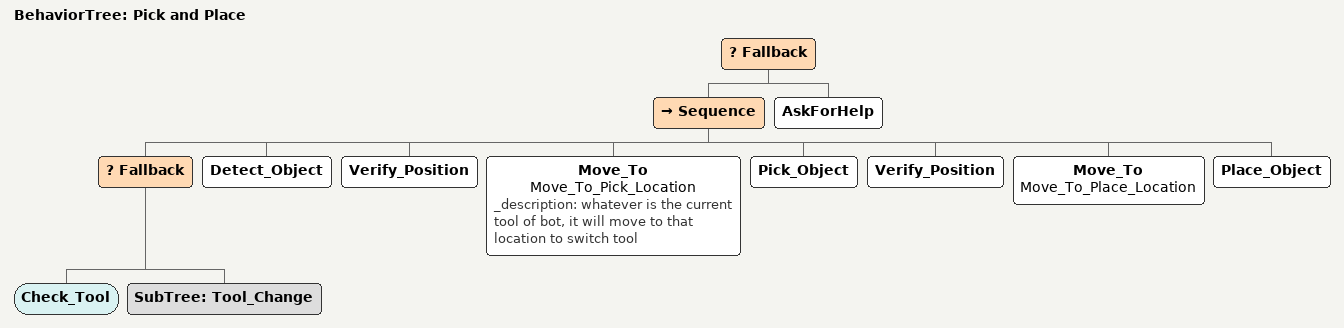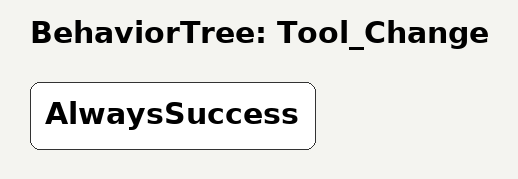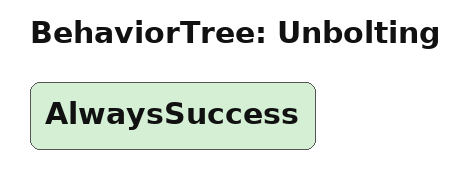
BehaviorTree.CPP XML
<?xml version="1.0" encoding="UTF-8"?>
<root BTCPP_format="4">
  <BehaviorTree ID="Pick and Place">
    <Fallback>
      <Sequence>
        <Fallback>
          <Check_Tool/>
          <SubTree ID="Tool_Change"/>
        </Fallback>
        <Detect_Object/>
        <Verify_Position/>
        <Move_To name="Move_To_Pick_Location"
                 _description="whatever is the current tool of bot, it will move to that location to switch tool"/>
        <Pick_Object/>
        <Verify_Position/>
        <Move_To name="Move_To_Place_Location"/>
        <Place_Object/>
      </Sequence>
      <AskForHelp/>
    </Fallback>
  </BehaviorTree>

  <BehaviorTree ID="Tool_Change">
    <AlwaysSuccess/>
  </BehaviorTree>

  <BehaviorTree ID="Unbolting">
    <AlwaysSuccess/>
  </BehaviorTree>

</root>
